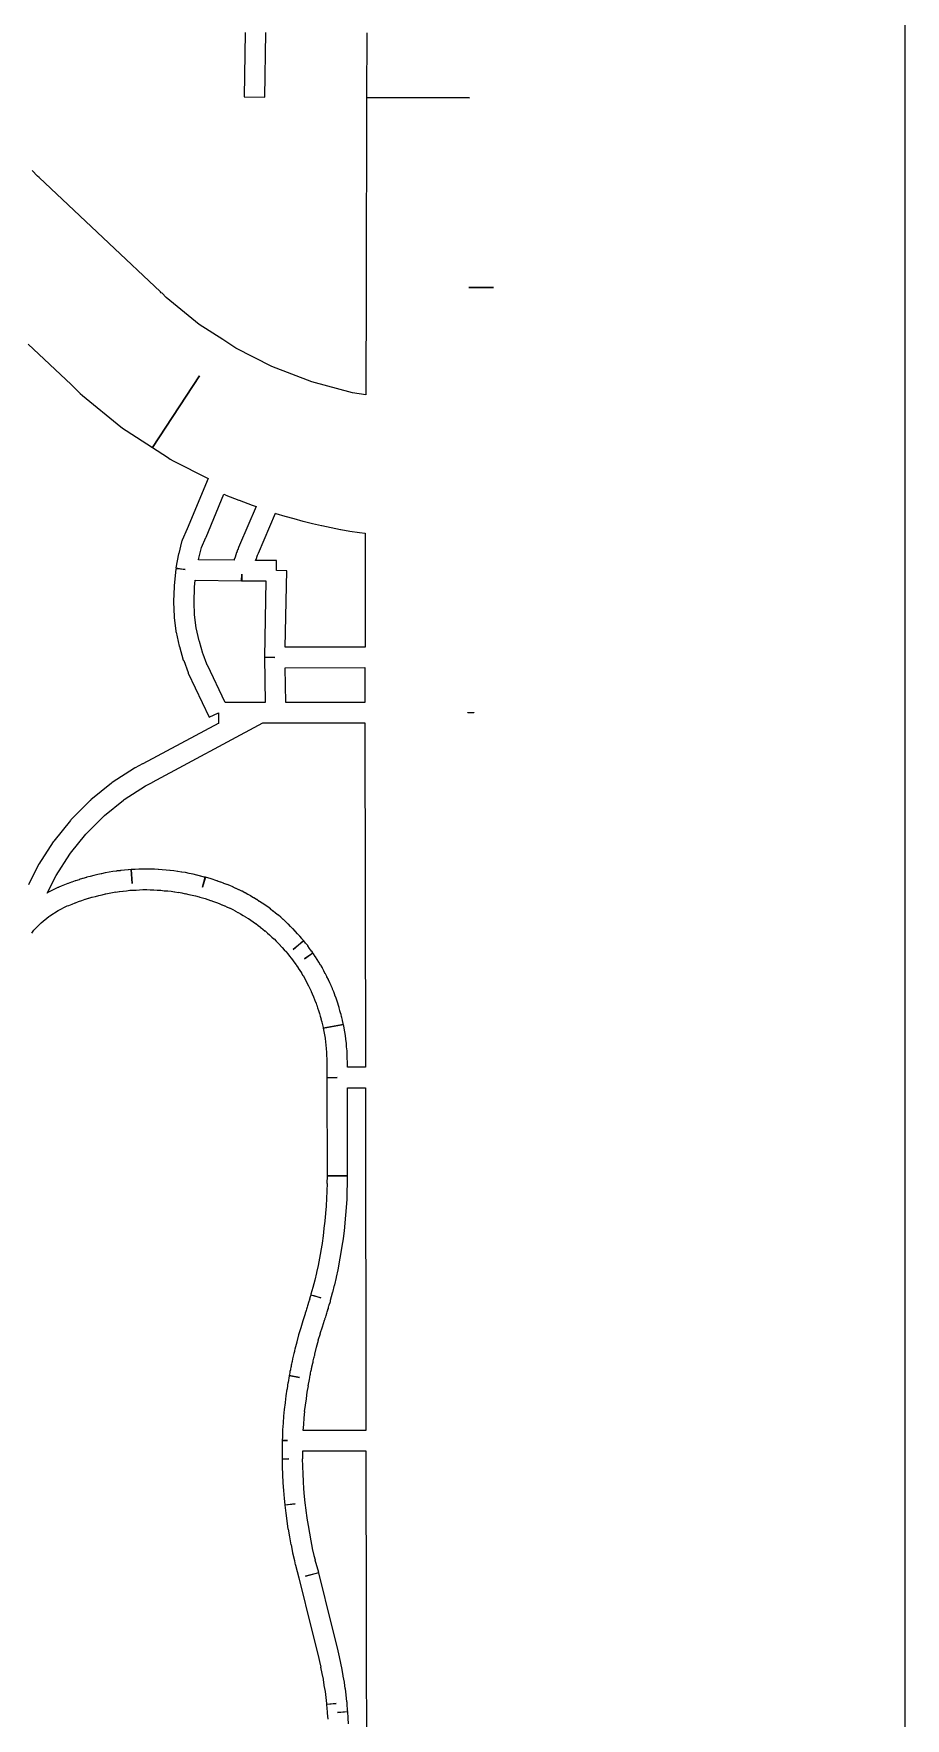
# Model space of a CAD drawing. Extents: x 0 to 1129, y 203 to 1017.
# Drawn here: x 876 to 923.7, y 375.6 to 467.9 of the extents above; entities that cross this region are included whole.
import ezdxf

# ---------------------------------------------------------------- set-up
doc = ezdxf.new("R2010")
doc.units = 0
doc.layers.get('0').update_dxf_attribs({"linetype": 'CONTINUOUS'})

msp = doc.modelspace()

# ---------------------------------------------------------------- linework, layer by layer
at = {"color": 1}
for points in [[(43.7515, 988.370444), (43.7515, 799.613167), (43.18, 799.627278), (42.890722, 788.338378), (43.7515, 788.317154), (43.7515, 276.027377), (923.734511, 276.027377), (923.734511, 988.370377), (43.7515, 988.370444)], [(894.214067, 467.946435), (894.192844, 464.411591), (899.837288, 464.383368), (894.192844, 464.390367), (894.178846, 454.011634), (894.171846, 454.011634), (894.157848, 448.106145), (893.42407, 448.219034), (891.194515, 448.818745), (889.000226, 449.665412), (889.000226, 449.672411), (887.02467, 450.674322), (886.319115, 451.139966), (885.020892, 451.972545), (883.207626, 453.454189), (882.995937, 453.679966), (882.946559, 453.708189), (882.91127, 453.750545), (880.074959, 456.417522), (876.243781, 460.015878), (876.159115, 460.100545), (875.869848, 460.396855)], [(887.553622, 467.974477), (887.490111, 464.446699), (888.619, 464.425476), (888.682511, 467.974432)], [(899.802067, 453.996778), (901.163778, 453.996778), (901.163778, 453.989779), (899.802067, 453.996778)], [(875.657933, 450.885154), (878.000378, 448.68382), (878.078, 448.60622), (878.367266, 448.316931), (878.494289, 448.189954), (878.6354, 448.077065), (880.723845, 446.369598), (880.879044, 446.256709), (881.027222, 446.157954), (882.459489, 445.219554), (885.034778, 449.163598), (882.473622, 445.219554), (883.285, 444.690398), (883.440222, 444.584554), (883.602511, 444.506931), (885.514556, 443.52622), (884.364511, 440.76751), (884.357512, 440.76751), (884.096445, 440.153665), (884.068223, 440.104265), (884.061224, 440.061954), (883.913069, 439.412843), (883.898845, 439.405844), (883.898845, 439.398845), (883.750689, 438.636845), (884.258689, 438.538089), (883.743645, 438.587467), (883.651911, 437.642023), (883.651911, 437.635023), (883.644912, 437.6138), (883.61669, 436.795356), (883.61669, 436.781358), (883.61669, 436.753135), (883.644912, 435.96998), (883.651911, 435.941758), (883.651911, 435.920535), (883.743645, 435.165579), (883.750644, 435.130313), (883.757643, 435.10209), (883.934043, 434.34009), (883.934043, 434.326092), (883.941042, 434.319093), (884.152687, 433.585315), (884.166911, 433.571317), (884.17391, 433.550094), (884.413799, 432.908027), (884.420798, 432.886804), (884.427797, 432.872806), (885.577864, 430.445695), (886.085864, 430.685583), (886.085864, 430.128206), (886.107087, 430.128206), (881.937265, 427.89865), (881.923041, 427.89865), (881.520885, 427.686961), (881.492663, 427.679962), (881.478665, 427.658739), (880.258042, 426.868517), (880.22982, 426.847294), (880.208597, 426.833295), (879.079708, 425.916073), (879.058485, 425.89485), (879.030263, 425.866628), (878.007196, 424.843561), (877.993198, 424.822338), (877.971975, 424.801115), (877.054775, 423.665182), (877.040551, 423.643958), (877.019328, 423.622735), (876.229106, 422.395091), (876.222107, 422.373868), (876.200884, 422.352645), (875.664661, 421.273156)], [(886.382378, 442.672464), (886.474111, 442.630154), (886.48111, 442.623154), (887.200754, 442.340932), (887.207753, 442.340932), (887.920376, 442.072821), (887.927375, 442.072821), (888.139042, 441.995199), (887.242997, 439.878532), (887.186553, 439.758599), (887.179554, 439.7516), (887.13722, 439.624577), (887.130221, 439.617578), (887.087865, 439.497645), (887.087865, 439.483421), (887.073867, 439.476422), (887.031511, 439.356489), (887.031511, 439.342265), (886.989201, 439.222332), (886.989201, 439.215332), (886.946845, 439.08831), (886.946845, 439.081311), (886.939846, 439.053089), (884.992512, 439.081311), (885.00651, 439.158933), (885.01351, 439.172931), (885.147554, 439.75151), (885.394487, 440.294776), (885.394487, 440.301775), (885.401486, 440.315999), (886.382378, 442.672464)], [(889.211667, 441.628332), (889.218666, 441.621333), (889.712532, 441.473178), (889.719531, 441.473178), (890.21342, 441.332067), (890.220419, 441.332067), (890.714331, 441.198), (890.728329, 441.198), (890.728329, 441.191001), (891.229285, 441.063978), (891.236284, 441.063978), (891.737239, 440.951089), (891.751238, 440.951089), (892.252171, 440.845267), (892.25917, 440.845267), (892.774237, 440.739445), (892.781236, 440.739445), (893.282192, 440.647712), (893.289191, 440.647712), (893.804235, 440.570112), (893.811234, 440.570112), (894.128745, 440.527756), (894.114521, 434.297712), (889.740077, 434.290713), (889.824744, 438.474668), (889.260299, 438.481668), (889.260299, 439.046112), (888.117322, 439.046112), (888.13132, 439.088423), (888.145544, 439.095422), (888.18081, 439.201244), (888.18781, 439.215468), (888.223099, 439.32129), (888.230098, 439.328289), (888.272409, 439.441178), (889.211667, 441.628332)], [(887.356067, 438.291066), (887.356067, 437.917133), (888.682511, 437.917133), (888.597845, 433.733177), (889.162289, 433.726178), (888.597845, 433.719179), (888.640155, 431.263846), (888.372067, 431.263846), (886.445889, 431.256846), (885.472222, 433.310002), (885.450999, 433.345291), (885.450999, 433.359289), (885.239355, 433.902578), (885.225131, 433.944911), (885.034642, 434.608134), (885.027643, 434.636356), (884.851266, 435.348978), (884.851266, 435.355977), (884.773643, 436.054489), (884.745421, 436.752977), (884.745421, 436.7812), (884.745421, 436.795198), (884.773643, 437.53602), (884.773643, 437.571309), (884.808932, 437.959353), (887.348932, 437.917042), (887.356067, 438.291066)], [(894.108222, 433.168733), (894.101223, 431.263733), (889.776156, 431.263733), (889.740867, 433.161666), (894.108222, 433.168733)], [(875.841671, 418.626657), (875.968671, 418.781879), (876.00396, 418.824212), (876.356715, 419.17699), (876.787116, 419.529768), (876.829449, 419.565057), (877.295116, 419.861368), (877.789004, 420.108324), (877.85956, 420.136546), (877.873558, 420.136546), (877.873558, 420.143545), (878.057003, 420.214123), (878.064002, 420.214123), (878.233335, 420.284656), (878.240334, 420.284656), (878.409668, 420.348167), (878.416667, 420.355166), (878.593067, 420.418655), (878.600066, 420.418655), (878.776444, 420.482144), (878.790442, 420.482144), (878.952708, 420.531544), (878.973931, 420.545542), (879.143265, 420.587876), (879.150264, 420.587876), (879.326664, 420.637276), (879.340662, 420.637276), (879.51704, 420.686653), (879.531264, 420.686653), (879.707641, 420.728987), (879.714641, 420.728987), (879.891041, 420.77132), (879.89804, 420.77132), (880.081462, 420.806609), (880.095686, 420.806609), (880.272063, 420.841876), (880.279062, 420.841876), (880.462529, 420.877142), (880.462529, 420.870143), (880.645951, 420.905409), (880.65295, 420.905409), (880.843439, 420.919633), (880.850438, 420.919633), (881.033883, 420.947856), (881.040882, 420.947856), (881.217282, 420.969079), (881.238505, 420.969079), (881.365528, 420.976078), (881.556016, 420.983077), (881.563015, 420.983077), (881.753504, 420.990076), (881.760503, 420.990076), (881.943925, 421.0043), (881.950924, 421.0043), (882.134369, 421.0043), (882.148367, 421.0043), (882.331811, 420.990076), (882.33881, 420.990076), (882.522278, 420.990076), (882.536276, 420.990076), (882.719743, 420.983077), (882.726742, 420.983077), (882.910186, 420.969079), (882.924185, 420.969079), (883.107629, 420.947856), (883.114628, 420.947856), (883.291006, 420.933632), (883.312229, 420.933632), (883.495651, 420.912409), (883.679118, 420.884186), (883.686117, 420.884186), (883.883672, 420.848897), (883.883672, 420.863121), (884.067117, 420.827832), (884.264672, 420.778455), (884.264672, 420.792453), (884.448117, 420.743075), (884.455116, 420.743075), (884.631516, 420.700742), (884.638515, 420.700742), (884.814893, 420.658409), (884.828891, 420.658409), (885.01938, 420.601964), (885.061736, 420.594965), (885.343958, 420.510298), (885.343958, 420.517297), (885.640269, 420.41852), (885.647268, 420.41852), (885.654267, 420.411521), (885.661266, 420.411521), (885.816488, 420.355076), (885.964666, 420.305676), (885.971665, 420.298677), (886.112776, 420.242232), (886.119775, 420.242232), (886.260887, 420.178721), (886.275111, 420.178721), (886.416222, 420.122277), (886.43022, 420.108278), (886.564287, 420.051834), (886.571286, 420.051834), (886.712397, 419.981278), (886.719396, 419.981278), (886.860507, 419.910723), (887.001618, 419.840167), (887.015617, 419.826169), (887.142617, 419.755614), (887.156615, 419.748614), (887.283615, 419.678081), (887.297613, 419.671082), (887.438724, 419.593482), (887.565724, 419.508816), (887.579722, 419.501817), (887.706722, 419.424217), (887.720721, 419.417218), (887.847721, 419.325484), (887.847721, 419.332483), (887.981765, 419.24075), (887.988764, 419.24075), (888.115764, 419.141995), (888.122763, 419.141995), (888.249786, 419.043194), (888.256785, 419.043194), (888.376718, 418.944439), (888.390942, 418.93744), (888.503831, 418.852773), (888.51083, 418.838775), (888.63783, 418.73293), (888.63783, 418.747154), (888.757786, 418.64131), (888.764785, 418.627312), (888.884718, 418.52149), (888.997607, 418.415645), (889.004606, 418.408646), (889.117495, 418.309846), (889.131493, 418.302846), (889.244382, 418.189958), (889.350226, 418.077069), (889.357226, 418.06307), (889.46307, 417.957248), (889.470069, 417.950249), (889.575914, 417.83736), (889.688803, 417.71036), (889.801692, 417.590427), (889.787468, 417.590427), (889.879201, 417.491627), (889.977979, 417.364649), (889.977979, 417.35765), (890.06969, 417.244761), (890.083914, 417.237762), (890.168581, 417.110785), (890.17558, 417.103786), (890.267291, 416.98383), (890.27429, 416.969832), (890.337801, 416.885165), (890.366023, 416.849876), (890.45069, 416.715832), (890.457689, 416.708833), (890.542356, 416.581833), (890.542356, 416.574834), (890.627022, 416.440767), (890.627022, 416.433768), (890.704645, 416.299701), (890.718643, 416.292702), (890.789221, 416.172746), (890.79622, 416.151523), (890.866776, 416.017456), (890.866776, 416.010457), (890.944376, 415.87639), (890.951375, 415.869391), (891.014886, 415.735324), (891.021885, 415.728325), (891.085374, 415.587214), (891.092373, 415.580215), (891.155884, 415.439104), (891.155884, 415.432105), (891.226417, 415.290993), (891.289929, 415.128727), (891.296928, 415.128727), (891.353372, 414.994683), (891.353372, 414.987684), (891.40275, 414.846572), (891.409749, 414.832574), (891.459126, 414.691463), (891.466126, 414.677465), (891.515503, 414.529287), (891.564881, 414.388176), (891.57188, 414.374178), (891.614213, 414.218933), (891.656546, 414.070777), (891.656546, 414.063778), (891.705924, 413.9156), (891.691926, 413.9156), (891.741303, 413.760378), (891.741303, 413.74638), (891.776593, 413.598202), (891.811859, 413.443002), (891.818858, 413.428778), (891.818858, 413.421779), (892.919525, 413.619335), (892.919525, 413.654601), (892.919525, 413.668825), (892.912526, 413.668825), (892.877259, 413.831092), (892.877259, 413.84509), (892.84197, 414.007379), (892.84197, 414.021377), (892.834971, 414.028376), (892.799705, 414.183599), (892.799705, 414.197597), (892.785706, 414.197597), (892.743373, 414.359863), (892.743373, 414.374087), (892.743373, 414.381086), (892.693973, 414.536309), (892.693973, 414.550307), (892.644595, 414.712596), (892.637596, 414.712596), (892.637596, 414.726594), (892.588218, 414.888883), (892.524707, 415.058217), (892.524707, 415.065216), (892.468263, 415.227505), (892.461264, 415.234504), (892.397775, 415.403837), (892.327197, 415.559082), (892.327197, 415.57308), (892.327197, 415.580079), (892.256664, 415.735302), (892.256664, 415.7493), (892.186086, 415.897478), (892.186086, 415.904477), (892.179087, 415.904477), (892.108531, 416.066766), (892.108531, 416.073765), (892.030931, 416.228987), (892.030931, 416.242985), (891.953309, 416.391141), (891.939311, 416.39814), (891.861711, 416.560406), (891.777044, 416.708584), (891.777044, 416.715583), (891.685311, 416.863739), (891.685311, 416.870738), (891.678311, 416.870738), (891.586601, 417.025983), (891.586601, 417.032982), (891.49489, 417.174093), (891.49489, 417.181092), (891.396089, 417.32927), (891.38909, 417.343268), (891.290312, 417.484379), (891.26209, 417.526713), (890.796423, 417.209201), (891.255023, 417.53378), (891.191535, 417.632535), (891.184535, 417.632535), (891.184535, 417.639534), (891.078691, 417.773578), (891.078691, 417.780577), (890.972846, 417.921688), (890.972846, 417.935687), (890.867024, 418.062687), (890.860025, 418.069686), (890.754203, 418.20373), (890.168603, 417.731019), (890.740092, 418.217841), (890.655425, 418.309552), (890.655425, 418.323776), (890.542536, 418.450753), (890.528538, 418.464977), (890.415649, 418.584911), (890.415649, 418.59191), (890.295694, 418.718932), (890.295694, 418.725931), (890.281695, 418.73293), (890.168806, 418.859953), (890.161807, 418.859953), (890.034807, 418.979886), (890.034807, 418.993884), (889.914874, 419.11384), (889.907875, 419.11384), (889.893877, 419.120839), (889.773944, 419.240772), (889.773944, 419.247772), (889.766945, 419.247772), (889.639945, 419.36066), (889.639945, 419.36766), (889.632945, 419.36766), (889.498879, 419.487593), (889.498879, 419.494592), (889.364812, 419.600436), (889.357813, 419.607436), (889.216702, 419.720324), (889.07559, 419.826169), (889.07559, 419.833168), (889.068591, 419.833168), (888.934524, 419.939013), (888.927525, 419.953011), (888.786414, 420.058833), (888.779415, 420.058833), (888.638304, 420.150567), (888.638304, 420.164565), (888.624306, 420.164565), (888.483195, 420.256276), (888.476196, 420.2705), (888.328018, 420.362211), (888.321018, 420.362211), (888.179907, 420.460988), (888.165909, 420.460988), (888.165909, 420.467988), (888.017731, 420.559698), (888.010732, 420.559698), (887.862577, 420.644365), (887.848578, 420.658363), (887.700401, 420.735963), (887.700401, 420.742962), (887.693401, 420.742962), (887.545246, 420.820562), (887.531022, 420.834786), (887.375822, 420.912386), (887.368823, 420.912386), (887.213601, 420.989986), (887.206602, 420.989986), (887.206602, 420.996985), (887.051357, 421.06754), (887.037359, 421.06754), (886.882114, 421.138096), (886.882114, 421.152094), (886.875115, 421.152094), (886.712826, 421.22265), (886.705827, 421.22265), (886.550605, 421.293205), (886.536606, 421.293205), (886.374317, 421.34965), (886.360319, 421.363648), (886.205074, 421.413026), (886.198075, 421.420025), (886.028742, 421.476469), (886.021743, 421.483468), (885.993521, 421.490467), (885.986521, 421.490467), (885.683144, 421.589245), (885.676145, 421.589245), (885.372767, 421.680979), (885.210478, 421.144756), (885.358633, 421.688023), (885.309256, 421.695022), (885.302257, 421.695022), (885.111768, 421.751466), (885.09777, 421.751466), (884.907258, 421.800867), (884.900259, 421.800867), (884.69566, 421.850267), (884.68866, 421.850267), (884.484038, 421.892578), (884.477039, 421.892578), (884.272439, 421.934934), (884.067817, 421.9702), (884.060818, 421.9702), (884.053818, 421.9702), (883.849219, 421.998422), (883.84222, 422.005421), (883.637597, 422.033644), (883.432997, 422.047868), (883.425998, 422.047868), (883.418999, 422.061866), (883.214377, 422.07609), (883.207378, 422.07609), (883.002778, 422.097313), (882.995779, 422.097313), (882.791156, 422.104312), (882.784157, 422.104312), (882.579557, 422.11831), (882.572558, 422.11831), (882.367936, 422.11831), (882.360937, 422.11831), (882.156337, 422.125309), (882.149338, 422.125309), (881.944715, 422.125309), (881.937716, 422.125309), (881.930717, 422.125309), (881.930717, 422.132308), (881.726095, 422.118084), (881.719096, 422.118084), (881.514496, 422.111085), (881.507497, 422.111085), (881.302874, 422.104086), (881.345208, 421.34913), (881.288763, 422.104086), (881.140608, 422.082863), (881.133609, 422.082863), (880.928986, 422.068865), (880.921987, 422.068865), (880.717387, 422.047642), (880.710388, 422.040643), (880.505766, 422.026644), (880.505766, 422.012646), (880.498767, 422.012646), (880.294167, 421.991423), (880.287168, 421.991423), (880.082545, 421.956134), (879.88499, 421.920845), (879.870992, 421.920845), (879.673436, 421.871467), (879.659212, 421.871467), (879.468723, 421.829134), (879.461724, 421.829134), (879.257124, 421.786801), (879.250125, 421.779802), (879.05257, 421.730424), (879.045571, 421.730424), (878.848015, 421.681046), (878.841016, 421.674047), (878.650527, 421.617603), (878.636529, 421.617603), (878.62953, 421.610604), (878.439019, 421.554159), (878.439019, 421.54716), (878.241463, 421.483671), (878.234464, 421.483671), (878.036908, 421.413093), (878.029909, 421.413093), (877.846465, 421.34256), (877.839466, 421.34256), (877.825242, 421.34256), (877.64182, 421.264938), (877.634821, 421.264938), (877.458421, 421.194382), (877.451422, 421.187383), (877.331488, 421.145073), (877.310265, 421.130849), (877.282043, 421.11685), (876.73171, 420.841672), (876.710487, 420.827674), (876.689263, 420.813676), (877.176086, 421.780276), (877.931041, 422.951521), (877.966308, 422.993831), (878.80593, 424.038054), (878.841197, 424.080409), (879.828974, 425.068187), (880.873197, 425.907787), (880.915553, 425.943076), (882.086752, 426.698009), (882.446597, 426.881454), (882.460595, 426.895452), (888.520222, 430.134957)], [(888.520222, 430.134957), (889.218734, 430.134957), (889.754956, 430.134957), (894.101178, 430.134957), (894.143489, 411.402445), (894.143489, 411.395446), (894.143489, 411.282557), (893.155711, 411.275558), (893.155711, 411.55778), (893.155711, 411.56478), (893.141713, 411.755291), (893.141713, 411.769289), (893.134714, 411.966845), (893.134714, 411.981069), (893.127714, 412.178624), (893.106491, 412.383224), (893.106491, 412.390223), (893.092493, 412.594846), (893.092493, 412.601845), (893.064271, 412.7994), (893.064271, 412.806399), (893.064271, 412.813398), (893.036049, 413.010954), (893.036049, 413.017953), (893.014826, 413.208442), (893.000827, 413.222666), (892.979604, 413.413154), (892.979604, 413.420154), (892.965606, 413.434152), (892.930317, 413.624663), (891.82965, 413.420063), (891.864939, 413.236596), (891.85794, 413.236596), (891.893229, 413.053174), (891.893229, 413.046175), (891.921452, 412.862731), (891.921452, 412.848733), (891.942675, 412.672332), (891.942675, 412.665333), (891.963898, 412.488956), (891.963898, 412.481957), (891.977896, 412.305556), (891.977896, 412.284333), (891.999119, 412.107933), (891.999119, 412.100934), (892.006118, 411.924556), (892.006118, 411.910332), (892.013117, 411.733955), (892.013117, 411.719957), (892.027116, 411.543556), (892.027116, 411.536557), (892.027116, 410.711069), (892.59156, 410.711069), (892.027116, 410.696845), (892.027116, 410.513423), (892.034115, 405.327578), (893.163004, 405.327578), (893.156004, 410.146534), (894.143782, 410.153533), (894.143782, 410.054755), (894.143782, 410.047756), (894.143782, 410.040757), (894.165005, 391.498757), (894.165005, 391.491758), (894.165005, 391.378869), (890.728938, 391.378869), (890.757161, 391.703402), (890.757161, 391.710401), (890.778384, 392.056135), (890.778384, 392.063134), (890.81365, 392.415911), (890.806651, 392.415911), (890.848985, 392.761645), (890.848985, 392.768644), (890.898362, 393.114355), (890.898362, 393.121354), (890.947762, 393.467088), (890.947762, 393.474087), (891.011251, 393.819798), (891.004252, 393.819798), (891.074807, 394.172598), (891.074807, 394.179597), (891.074807, 394.186596), (891.088806, 394.250108), (891.088806, 394.257107), (891.095805, 394.320595), (891.117028, 394.391151), (891.117028, 394.39815), (891.124027, 394.454594), (891.124027, 394.461594), (891.131026, 394.525082), (891.152249, 394.59566), (891.166473, 394.659149), (891.180471, 394.715594), (891.180471, 394.729592), (891.187471, 394.778969), (891.19447, 394.800193), (891.201469, 394.849593), (891.201469, 394.856592), (891.222692, 394.920081), (891.222692, 394.92708), (891.250914, 395.05408), (891.264912, 395.124635), (891.271911, 395.188146), (891.293135, 395.258679), (891.307359, 395.336302), (891.307359, 395.343301), (891.328582, 395.385657), (891.34258, 395.45619), (891.356578, 395.491479), (891.370576, 395.562034), (891.363577, 395.562034), (891.462332, 395.935968), (891.462332, 395.942967), (891.568177, 396.316922), (891.554179, 396.316922), (891.674135, 396.683811), (891.659911, 396.683811), (891.786933, 397.057745), (891.899822, 397.417589), (891.899822, 397.424588), (891.928044, 397.488077), (891.921045, 397.488077), (891.963378, 397.600966), (891.963378, 397.607965), (891.977377, 397.664409), (891.977377, 397.671409), (892.005599, 397.734897), (892.005599, 397.741896), (892.026822, 397.798341), (892.026822, 397.80534), (892.041046, 397.868851), (892.041046, 397.87585), (892.062269, 397.92525), (892.083492, 397.988739), (892.083492, 397.995738), (892.104715, 398.05925), (892.118714, 398.122761), (892.118714, 398.12976), (892.139937, 398.193249), (892.139937, 398.200248), (892.154161, 398.242581), (892.154161, 398.256579), (892.203538, 398.383579), (892.217537, 398.447068), (892.217537, 398.468291), (892.224536, 398.47529), (892.224536, 398.482289), (892.224536, 398.503513), (892.231535, 398.510512), (892.337357, 398.91269), (892.337357, 398.926688), (892.351581, 398.926688), (892.443292, 399.335933), (892.45729, 399.349931), (892.549023, 399.752109), (892.549023, 399.759108), (892.549023, 399.773106), (892.640734, 400.175284), (892.640734, 400.182283), (892.718357, 400.59855), (892.718357, 400.605549), (892.725356, 400.605549), (892.795911, 401.021815), (892.795911, 401.028814), (892.866467, 401.452148), (892.866467, 401.466146), (892.929956, 401.875391), (892.929956, 401.889389), (892.9864, 402.312722), (892.9864, 402.319721), (893.0358, 402.728944), (893.0358, 402.742942), (893.071067, 403.166275), (893.071067, 403.173274), (893.106356, 403.596608), (893.106356, 403.603607), (893.134578, 404.02694), (893.134578, 404.033939), (893.141577, 404.457273), (893.141577, 404.471497), (893.148576, 404.89483), (893.148576, 404.901829), (893.162575, 405.318118), (892.033686, 405.325117), (892.026687, 404.901784), (892.033686, 404.901784), (892.026687, 404.506673), (892.026687, 404.48545), (892.005463, 404.090338), (892.005463, 404.083339), (891.977241, 403.674117), (891.977241, 403.667118), (891.956018, 403.272007), (891.956018, 403.265008), (891.906618, 402.855786), (891.906618, 402.848786), (891.864285, 402.453675), (891.864285, 402.439677), (891.814907, 402.044566), (891.814907, 402.030342), (891.758463, 401.628187), (891.758463, 401.621188), (891.687884, 401.226076), (891.687884, 401.219077), (891.617351, 400.816899), (891.617351, 400.8099), (891.539729, 400.414789), (891.539729, 400.40779), (891.448018, 400.019723), (891.448018, 400.005725), (891.356285, 399.610614), (891.356285, 399.603615), (891.250463, 399.208504), (891.257462, 399.208504), (891.151617, 398.83457), (891.151617, 398.827571), (891.144618, 398.820572), (891.144618, 398.806574), (891.306907, 398.764241), (891.694951, 398.637241), (891.144618, 398.792463), (891.137619, 398.792463), (891.13062, 398.757174), (891.116622, 398.693685), (891.074288, 398.573752), (891.081287, 398.573752), (891.060064, 398.517308), (891.053065, 398.510308), (891.038841, 398.446797), (891.038841, 398.439798), (891.017618, 398.383354), (891.00362, 398.326909), (891.00362, 398.312911), (890.982397, 398.263533), (890.982397, 398.256534), (890.968398, 398.207157), (890.968398, 398.200158), (890.947175, 398.136646), (890.918953, 398.080202), (890.918953, 398.066204), (890.904955, 398.016803), (890.883732, 397.953315), (890.848443, 397.833359), (890.841444, 397.833359), (890.841444, 397.819361), (890.827445, 397.769961), (890.827445, 397.762961), (890.700423, 397.389028), (890.700423, 397.382029), (890.587534, 397.001029), (890.587534, 396.99403), (890.474645, 396.613007), (890.474645, 396.606008), (890.368823, 396.225008), (890.368823, 396.218009), (890.270045, 395.829965), (890.248822, 395.759409), (890.241823, 395.710009), (890.241823, 395.70301), (890.227825, 395.646566), (890.213826, 395.597166), (890.213826, 395.590166), (890.199828, 395.512544), (890.178605, 395.442011), (890.164381, 395.371433), (890.143158, 395.3009), (890.143158, 395.293901), (890.121935, 395.159857), (890.100712, 395.096345), (890.100712, 395.089346), (890.086714, 395.025857), (890.086714, 395.018858), (890.086714, 395.011859), (890.072715, 394.948348), (890.072715, 394.941349), (890.058717, 394.884904), (890.058717, 394.877905), (890.051718, 394.814394), (890.030495, 394.743838), (890.023496, 394.68035), (890.016497, 394.673351), (890.016497, 394.666351), (890.002498, 394.609907), (890.002498, 394.602908), (889.9885, 394.539419), (889.9885, 394.53242), (889.981501, 394.461865), (889.981501, 394.454865), (889.960278, 394.391354), (889.960278, 394.384355), (890.517678, 394.271466), (889.960278, 394.377311), (889.960278, 394.370312), (889.896789, 394.010467), (889.88979, 394.003468), (889.840413, 393.650668), (889.840413, 393.643668), (889.826189, 393.636669), (889.776811, 393.26978), (889.734478, 392.909936), (889.734478, 392.902937), (889.734478, 392.895938), (889.685078, 392.529049), (889.685078, 392.52205), (889.649811, 392.162228), (889.649811, 392.155228), (889.628588, 391.78834), (889.628588, 391.78134), (889.600366, 391.414452), (889.600366, 391.400453), (889.593367, 391.040631), (889.593367, 391.033632), (889.579368, 390.821966), (889.861591, 390.814966), (889.579368, 390.814966), (889.579368, 390.793743), (889.579368, 390.779745), (889.572369, 390.659789), (889.572369, 390.603345), (889.572369, 390.589347), (889.572369, 390.575123), (889.572369, 390.511634), (889.572369, 390.441078), (889.572369, 390.377567), (889.572369, 390.307034), (889.572369, 390.25059), (889.572369, 390.187078), (889.572369, 390.116523), (889.572369, 390.053034), (889.572369, 389.918967), (889.572369, 389.848412), (889.572369, 389.813123), (889.939258, 389.813123), (889.565325, 389.806124), (889.572324, 389.38279), (889.572324, 389.375791), (889.586548, 388.952458), (889.586548, 388.945459), (889.607771, 388.522125), (889.607771, 388.508127), (889.64306, 388.084794), (889.64306, 388.077795), (889.678327, 387.654461), (889.678327, 387.647462), (889.713593, 387.294684), (890.278038, 387.351129), (889.713593, 387.28764), (889.770038, 386.850173), (889.770038, 386.843174), (889.826482, 386.419841), (889.826482, 386.412842), (889.889993, 385.982441), (889.896993, 385.968443), (889.967526, 385.54511), (889.967526, 385.538111), (890.045148, 385.114777), (890.045148, 385.107778), (890.059146, 385.107778), (890.143813, 384.684445), (890.143813, 384.677446), (890.242591, 384.254113), (890.242591, 384.240114), (890.291991, 384.00727), (890.305989, 384.00727), (890.305989, 383.993271), (890.489456, 383.29476), (891.195012, 380.416094), (891.540722, 379.047338), (891.618345, 378.72276), (891.611346, 378.72276), (891.688946, 378.398227), (891.681946, 378.398227), (891.752502, 378.066605), (891.752502, 378.059606), (891.816013, 377.742094), (891.816013, 377.728096), (891.865391, 377.410607), (891.865391, 377.396383), (891.921835, 377.07185), (891.921835, 377.064851), (891.964169, 376.74734), (891.964169, 376.740341), (891.999435, 376.408719), (891.999435, 376.401719), (891.999435, 376.373497), (892.535657, 376.422897), (892.189946, 376.373497), (892.006502, 376.359499), (892.006502, 376.3525), (892.006502, 376.331277), (892.006502, 376.288943), (892.006502, 376.281944), (892.013501, 376.218433), (892.0205, 376.154922), (892.0205, 376.147923), (892.0205, 376.084434), (892.0205, 376.077435), (892.034498, 376.013924), (892.034498, 376.006924), (892.041498, 375.943436), (892.041498, 375.936437), (892.041498, 375.887059), (892.06972, 375.562481)], [(899.745622, 430.706378), (900.084289, 430.706378), (900.084289, 430.699378), (899.745622, 430.699378), (899.745622, 430.706378)], [(893.205676, 375.294054), (893.191677, 375.618587), (893.191677, 375.625586), (893.170454, 375.957186), (892.60601, 375.921919), (893.170454, 375.971319), (893.163455, 376.034808), (893.163455, 376.105364), (893.163455, 376.112363), (893.149457, 376.175851), (893.149457, 376.18285), (893.142458, 376.246362), (893.142458, 376.253361), (893.135459, 376.323894), (893.135459, 376.387405), (893.12846, 376.457961), (893.12846, 376.471959), (893.12846, 376.478958), (893.12146, 376.50718), (893.12146, 376.514179), (893.12146, 376.528178), (893.086194, 376.866844), (893.086194, 376.880842), (893.036794, 377.219509), (893.029795, 377.233507), (892.987439, 377.572174), (892.987439, 377.586172), (892.92395, 377.917795), (892.92395, 377.924794), (892.92395, 377.931793), (892.860461, 378.27046), (892.860461, 378.277459), (892.789883, 378.616125), (892.789883, 378.623124), (892.789883, 378.630124), (892.712283, 378.96879), (892.712283, 378.975789), (892.634684, 379.307412), (892.634684, 379.32141), (892.28895, 380.683143), (891.583394, 383.568854), (890.856684, 383.38541), (891.583394, 383.582966), (891.385839, 384.27441), (891.399837, 384.27441), (891.336348, 384.507232), (891.336348, 384.514231), (891.244615, 384.909342), (891.244615, 384.92334), (891.159948, 385.325496), (891.159948, 385.332495), (891.082348, 385.741717), (891.082348, 385.748716), (891.01177, 386.157961), (891.01177, 386.16496), (890.941237, 386.567116), (890.941237, 386.58134), (890.884793, 386.990539), (890.884793, 387.004763), (890.835393, 387.406919), (890.800126, 387.75263), (890.800126, 387.759629), (890.764837, 388.168851), (890.764837, 388.17585), (890.736615, 388.578028), (890.736615, 388.592026), (890.715392, 388.987137), (890.715392, 388.994136), (890.701168, 389.403381), (890.701168, 389.41038), (890.694169, 389.812536), (890.701168, 389.812536), (890.701168, 389.847825), (890.701168, 389.91838), (890.701168, 390.052447), (890.701168, 390.115936), (890.701168, 390.186491), (890.701168, 390.250003), (894.165457, 390.250003), (894.165457, 390.151202), (894.165457, 390.144203), (894.221901, 363.163759)]]:
    msp.add_lwpolyline(points, dxfattribs=at)

doc.saveas('drawing.dxf')
